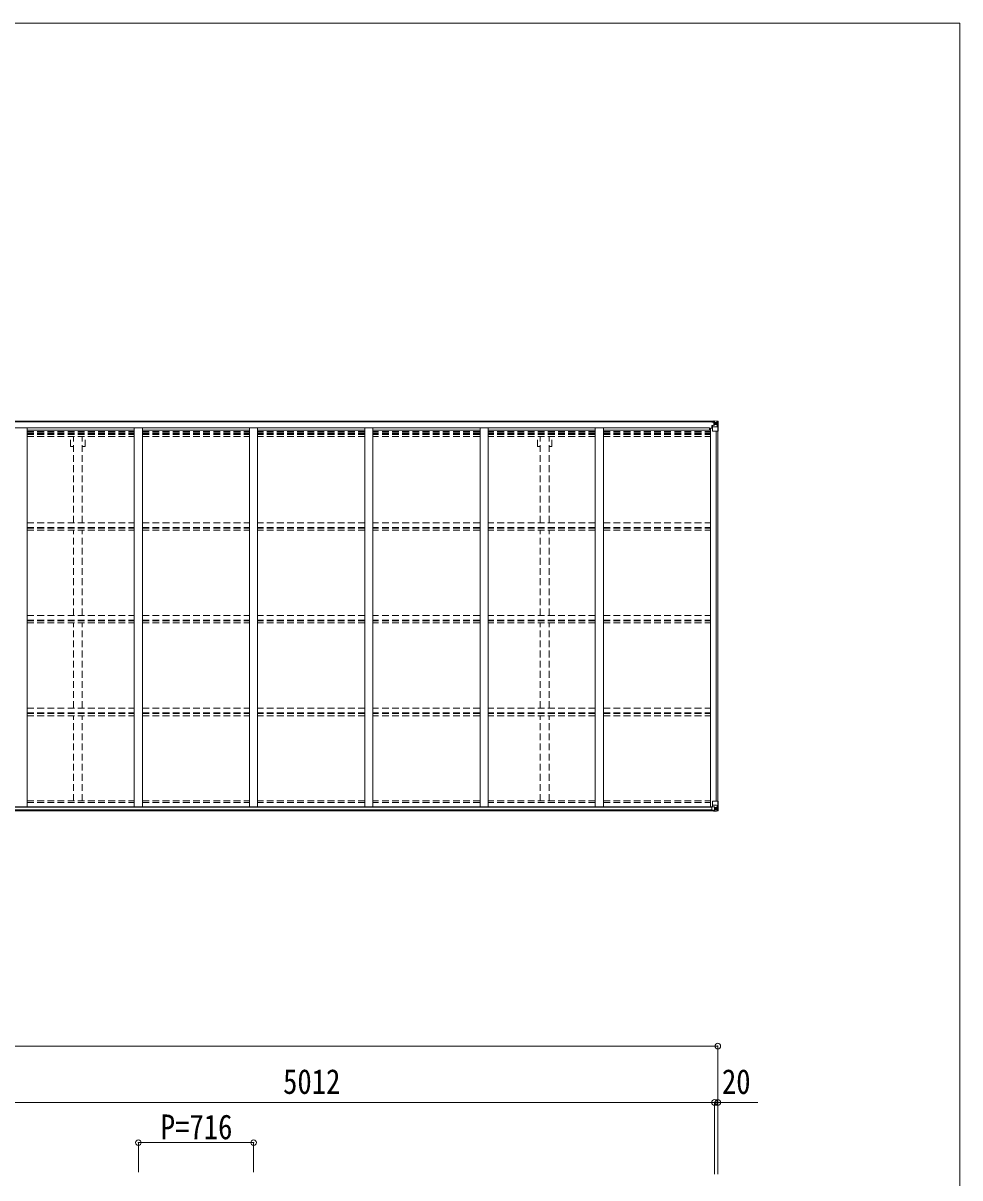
# Model space of a CAD drawing. Units: millimetres at full size, sheet at 1:35. Extents: x -9837 to 9837, y -6790 to 6790.
# Drawn here: x 3523 to 9343, y -388 to 6790 of the extents above; entities that cross this region are included whole.
import ezdxf
from ezdxf.enums import TextEntityAlignment as Align

# ---------------------------------------------------------------- set-up
doc = ezdxf.new("R2010")
doc.units = ezdxf.units.MM
doc.header["$LTSCALE"] = 35
doc.header["$PDMODE"] = 32
doc.header["$PDSIZE"] = 35
doc.linetypes.add('DASHED1', pattern=[1.8, 1.2, -0.6])
for name, color, linetype, lineweight in [('0-3_ELV2', 4, 'Continuous', 9), ('0-4_TABLE1', 6, 'Continuous', 9), ('0-6_OTH_LINE', 6, 'Continuous', 9), ('F-0_240', 7, 'Continuous', 9)]:
    doc.layers.add(name, color=color, linetype=linetype, lineweight=lineweight)
doc.styles.add('ＭＳ ゴシック', font='')
doc.styles.get('ＭＳ ゴシック').set_extended_font_data('MS Gothic')

msp = doc.modelspace()

# ---------------------------------------------------------------- linework, layer by layer
at = {"layer": '0-3_ELV2'}
for p, q in [((2813.04, 4314.69), (7817.04, 4314.69)), ((2813.04, 4312.54), (7817.04, 4312.54)), ((2839.04, 4274.4), (7786.04, 4274.4)), ((3547.54, 4274.39), (3547.54, 1918.59)), ((3547.54, 4258.89), (4213.54, 4258.89)), ((4213.54, 4274.39), (4213.54, 1918.59)), ((4263.54, 4274.39), (4263.54, 1918.59)), ((4263.54, 4258.89), (4929.54, 4258.89)), ((4929.54, 4274.39), (4929.54, 1918.59)), ((4979.54, 4274.39), (4979.54, 1918.59)), ((5645.54, 4258.89), (4979.54, 4258.89)), ((5645.54, 4274.39), (5645.54, 1918.59)), ((5695.54, 4274.39), (5695.54, 1918.59)), ((6361.54, 4258.89), (5695.54, 4258.89)), ((6361.54, 4274.39), (6361.54, 1918.59)), ((6411.54, 4274.39), (6411.54, 1918.59)), ((7077.54, 4258.89), (6411.54, 4258.89)), ((7077.54, 4274.39), (7077.54, 1918.59)), ((7127.54, 4274.39), (7127.54, 1918.59)), ((7127.54, 4258.89), (7793.54, 4258.89)), ((7786.04, 4258.89), (7786.04, 4274.4)), ((7793.54, 4272.57), (7793.54, 1918.59)), ((7793.54, 4272.57), (7806.54, 4272.57)), ((7828.84, 4253.92), (7828.84, 1954.61)), ((7838.54, 4253.92), (7838.54, 1954.61)), ((2813.04, 1892.82), (7812.04, 1892.82)), ((2823.04, 1918.59), (7813.8, 1918.59)), ((2823.04, 1916.33), (7802.04, 1916.33)), ((2823.04, 1900.71), (7802.04, 1900.71))]:
    msp.add_line(p, q, dxfattribs=at)
at = {"layer": '0-3_ELV2', "linetype": 'DASHED1'}
for p, q in [((3547.54, 4250.49), (4213.54, 4250.49)), ((3547.54, 4242.29), (4213.54, 4242.29)), ((3547.54, 4238.37), (4213.54, 4238.37)), ((4263.54, 4250.49), (4929.54, 4250.49)), ((4263.54, 4242.29), (4929.54, 4242.29)), ((4263.54, 4238.37), (4929.54, 4238.37)), ((5645.54, 4250.49), (4979.54, 4250.49)), ((5645.54, 4242.29), (4979.54, 4242.29)), ((5645.54, 4238.37), (4979.54, 4238.37)), ((6361.54, 4250.49), (5695.54, 4250.49)), ((6361.54, 4242.29), (5695.54, 4242.29)), ((6361.54, 4238.37), (5695.54, 4238.37)), ((7077.54, 4250.49), (6411.54, 4250.49)), ((7077.54, 4242.29), (6411.54, 4242.29)), ((7077.54, 4238.37), (6411.54, 4238.37)), ((7127.54, 4250.49), (7793.54, 4250.49)), ((7127.54, 4242.29), (7793.54, 4242.29)), ((7127.54, 4238.37), (7793.54, 4238.37)), ((3547.54, 4233.29), (4213.54, 4233.29)), ((3547.54, 4220.28), (4213.54, 4220.28)), ((3817.34, 4158.69), (3817.34, 4220.28)), ((3835.04, 3684.54), (3835.04, 4220.28)), ((3890.04, 3684.54), (3890.04, 4220.28)), ((3907.74, 4158.69), (3907.74, 4220.28)), ((4263.54, 4233.29), (4929.54, 4233.29)), ((4263.54, 4220.28), (4929.54, 4220.28)), ((5645.54, 4233.29), (4979.54, 4233.29)), ((5645.54, 4220.28), (4979.54, 4220.28)), ((6361.54, 4233.29), (5695.54, 4233.29)), ((6361.54, 4220.28), (5695.54, 4220.28)), ((7077.54, 4233.29), (6411.54, 4233.29)), ((7077.54, 4220.28), (6411.54, 4220.28)), ((6717.34, 4158.69), (6717.34, 4220.28)), ((6735.04, 3684.54), (6735.04, 4220.28)), ((6790.04, 3684.54), (6790.04, 4220.28)), ((6807.74, 4158.69), (6807.74, 4220.28)), ((7127.54, 4233.29), (7793.54, 4233.29)), ((7127.54, 4220.28), (7793.54, 4220.28)), ((3817.34, 4158.69), (3835.04, 4158.69)), ((3890.04, 4158.69), (3907.74, 4158.69)), ((6717.34, 4158.69), (6735.04, 4158.69)), ((6790.04, 4158.69), (6807.74, 4158.69)), ((3547.54, 3684.54), (4213.51, 3684.54)), ((4263.54, 3684.54), (4929.51, 3684.54)), ((5645.54, 3684.54), (4979.54, 3684.54)), ((6361.54, 3684.54), (5695.54, 3684.54)), ((7077.51, 3684.54), (6411.54, 3684.54)), ((7127.54, 3684.54), (7793.51, 3684.54)), ((3547.54, 3654.81), (4213.51, 3654.81)), ((3547.54, 3650.26), (4213.51, 3650.26)), ((3547.54, 3637.25), (4213.51, 3637.25)), ((3835.04, 3108.34), (3835.04, 3637.25)), ((3890.04, 3108.34), (3890.04, 3637.25)), ((4263.54, 3654.81), (4929.51, 3654.81)), ((4263.54, 3650.26), (4929.51, 3650.26)), ((4263.54, 3637.25), (4929.51, 3637.25)), ((5645.54, 3654.81), (4979.54, 3654.81)), ((5645.54, 3650.26), (4979.54, 3650.26)), ((5645.54, 3637.25), (4979.54, 3637.25)), ((6361.54, 3654.81), (5695.54, 3654.81)), ((6361.54, 3650.26), (5695.54, 3650.26)), ((6361.54, 3637.25), (5695.54, 3637.25)), ((7077.51, 3654.81), (6411.54, 3654.81)), ((7077.51, 3650.26), (6411.54, 3650.26)), ((7077.51, 3637.25), (6411.54, 3637.25)), ((6735.04, 3108.34), (6735.04, 3637.25)), ((6790.04, 3108.34), (6790.04, 3637.25)), ((7127.54, 3654.81), (7793.51, 3654.81)), ((7127.54, 3650.26), (7793.51, 3650.26)), ((7127.54, 3637.25), (7793.51, 3637.25)), ((3547.54, 3108.46), (4213.51, 3108.46)), ((4263.54, 3108.46), (4929.51, 3108.46)), ((5645.54, 3108.46), (4979.54, 3108.46)), ((6361.54, 3108.46), (5695.54, 3108.46)), ((7077.51, 3108.46), (6411.54, 3108.46)), ((7127.54, 3108.46), (7793.51, 3108.46)), ((3547.54, 3078.73), (4213.51, 3078.73)), ((3547.54, 3074.18), (4213.51, 3074.18)), ((3547.54, 3061.17), (4213.51, 3061.17)), ((3835.04, 2532.26), (3835.04, 3059.98)), ((3890.04, 2532.26), (3890.04, 3059.98)), ((4263.54, 3078.73), (4929.51, 3078.73)), ((4263.54, 3074.18), (4929.51, 3074.18)), ((4263.54, 3061.17), (4929.51, 3061.17)), ((5645.54, 3078.73), (4979.54, 3078.73)), ((5645.54, 3074.18), (4979.54, 3074.18)), ((5645.54, 3061.17), (4979.54, 3061.17)), ((6361.54, 3078.73), (5695.54, 3078.73)), ((6361.54, 3074.18), (5695.54, 3074.18)), ((6361.54, 3061.17), (5695.54, 3061.17)), ((7077.51, 3078.73), (6411.54, 3078.73)), ((7077.51, 3074.18), (6411.54, 3074.18)), ((7077.51, 3061.17), (6411.54, 3061.17)), ((6735.04, 2532.26), (6735.04, 3059.98)), ((6790.04, 2532.26), (6790.04, 3059.98)), ((7127.54, 3078.73), (7793.51, 3078.73)), ((7127.54, 3074.18), (7793.51, 3074.18)), ((7127.54, 3061.17), (7793.51, 3061.17)), ((3547.54, 2532.39), (4213.51, 2532.39)), ((4263.54, 2532.39), (4929.51, 2532.39)), ((5645.54, 2532.39), (4979.54, 2532.39)), ((6361.54, 2532.39), (5695.54, 2532.39)), ((7077.51, 2532.39), (6411.54, 2532.39)), ((7127.54, 2532.39), (7793.51, 2532.39)), ((3547.54, 2502.65), (4213.51, 2502.65)), ((3547.54, 2498.1), (4213.51, 2498.1)), ((3547.54, 2485.09), (4213.51, 2485.09)), ((3835.04, 1954.76), (3835.04, 2483.9)), ((3890.04, 1954.76), (3890.04, 2483.9)), ((4263.54, 2502.65), (4929.51, 2502.65)), ((4263.54, 2498.1), (4929.51, 2498.1)), ((4263.54, 2485.09), (4929.51, 2485.09)), ((5645.54, 2502.65), (4979.54, 2502.65)), ((5645.54, 2498.1), (4979.54, 2498.1)), ((5645.54, 2485.09), (4979.54, 2485.09)), ((6361.54, 2502.65), (5695.54, 2502.65)), ((6361.54, 2498.1), (5695.54, 2498.1)), ((6361.54, 2485.09), (5695.54, 2485.09)), ((7077.51, 2502.65), (6411.54, 2502.65)), ((7077.51, 2498.1), (6411.54, 2498.1)), ((7077.51, 2485.09), (6411.54, 2485.09)), ((6735.04, 1954.76), (6735.04, 2483.9)), ((6790.04, 1954.76), (6790.04, 2483.9)), ((7127.54, 2502.65), (7793.51, 2502.65)), ((7127.54, 2498.1), (7793.51, 2498.1)), ((7127.54, 2485.09), (7793.51, 2485.09)), ((3547.54, 1954.76), (4213.54, 1954.76)), ((3547.54, 1946.42), (4213.54, 1946.42)), ((4263.54, 1954.76), (4929.54, 1954.76)), ((4263.54, 1946.42), (4929.54, 1946.42)), ((5645.54, 1954.76), (4979.54, 1954.76)), ((5645.54, 1946.42), (4979.54, 1946.42)), ((6361.54, 1954.76), (5695.54, 1954.76)), ((6361.54, 1946.42), (5695.54, 1946.42)), ((7077.54, 1954.76), (6411.54, 1954.76)), ((7077.54, 1946.42), (6411.54, 1946.42)), ((7127.54, 1954.76), (7793.54, 1954.76)), ((7127.54, 1946.42), (7793.54, 1946.42))]:
    msp.add_line(p, q, dxfattribs=at)
at = {"layer": '0-4_TABLE1'}
for p, q in [((7800.54, 4309.94), (7800.54, 4312.54)), ((7806.54, 4311.62), (7800.54, 4311.62)), ((7801.54, 4312.54), (7801.54, 4311.62)), ((7801.54, 4309.89), (7816.54, 4309.76)), ((7806.74, 4315.12), (7805.05, 4314.69)), ((7816.54, 4309.92), (7806.54, 4310.01)), ((7806.74, 4315.12), (7807.04, 4315.12)), ((7807.04, 4315.12), (7807.04, 4314.69)), ((7808.54, 4310.85), (7808.54, 4312.54)), ((7808.54, 4311.88), (7816.54, 4311.88)), ((7808.54, 4311.85), (7816.54, 4311.85)), ((7808.54, 4310.85), (7817.04, 4310.85)), ((7812.04, 4314.69), (7812.04, 4317.32)), ((7812.04, 4317.32), (7839.6, 4315.63)), ((7818.54, 4316.03), (7812.04, 4316.43)), ((7812.04, 4315.51), (7817.04, 4315.42)), ((7813.04, 4289.82), (7813.04, 4309.78)), ((7816.93, 4309.55), (7813.04, 4309.55)), ((7816.54, 4311.88), (7816.54, 4309.92)), ((7816.54, 4309.76), (7816.54, 4309.92)), ((7817.04, 4311.21), (7818.54, 4311.21)), ((7817.04, 4307.68), (7830.54, 4307.68)), ((7818.54, 4290.82), (7818.54, 4316.92)), ((7818.54, 4316.8), (7830.54, 4316.02)), ((7832.87, 4307.62), (7830.54, 4307.68)), ((7830.63, 4316.01), (7838.55, 4315.54)), ((7832.87, 4294.15), (7832.87, 4307.62)), ((7833.73, 4311.13), (7836.46, 4314.8)), ((7837.69, 4314.57), (7837.7, 4314.5)), ((7837.7, 4253.92), (7837.7, 4314.5)), ((7839.6, 4315.59), (7839.6, 4315.62)), ((7840.54, 4314.63), (7840.54, 4253.92)), ((7807.09, 4288.83), (7802.04, 4288.79)), ((7802.04, 4272.57), (7802.04, 4288.79)), ((7802.04, 4287.07), (7806.54, 4287.04)), ((7802.04, 4276.92), (7806.54, 4276.92)), ((7803.04, 4288.8), (7803.04, 4287.06)), ((7806.54, 4254.92), (7806.54, 4288.02)), ((7830.54, 4280.59), (7806.54, 4280.59)), ((7817.71, 4290.56), (7807.36, 4288.91)), ((7807.36, 4288.28), (7817.71, 4289.93)), ((7807.36, 4288.91), (7807.36, 4288.28)), ((7840.54, 4253.92), (7807.54, 4253.92)), ((7813.04, 4305.92), (7817.04, 4305.92)), ((7813.04, 4297.72), (7817.04, 4297.72)), ((7817.04, 4294.12), (7830.54, 4294.12)), ((7817.71, 4289.93), (7817.71, 4290.56)), ((7825.06, 4300.48), (7825.06, 4299.52)), ((7830.54, 4294.12), (7832.87, 4294.15)), ((7830.54, 4294.12), (7830.54, 4294.12)), ((7837.15, 4280.8), (7830.54, 4280.59)), ((7837.15, 4280.8), (7833.01, 4292.89)), ((7806.54, 1953.61), (7806.54, 1920.51)), ((7840.54, 1954.61), (7807.54, 1954.61)), ((7837.7, 1954.61), (7837.7, 1894.03)), ((7840.54, 1893.9), (7840.54, 1954.61)), ((7802.04, 1917.46), (7802.04, 1897.3)), ((7812.04, 1918.4), (7803.04, 1918.37)), ((7803.04, 1896.59), (7812.04, 1896.53)), ((7830.54, 1927.94), (7806.54, 1927.94)), ((7807.36, 1920.26), (7817.71, 1918.6)), ((7807.36, 1919.62), (7807.36, 1920.26)), ((7815.02, 1918.4), (7807.36, 1919.62)), ((7818.54, 1918.4), (7812.04, 1918.4)), ((7812.04, 1891.21), (7812.04, 1897.16)), ((7817.71, 1918.6), (7817.71, 1918.4)), ((7818.54, 1918.4), (7818.54, 1891.61)), ((7818.54, 1914.41), (7830.54, 1914.41)), ((7830.54, 1900.85), (7818.54, 1900.85)), ((7818.54, 1891.73), (7830.54, 1892.51)), ((7826.02, 1908.05), (7826.02, 1909.01)), ((7837.15, 1927.73), (7830.54, 1927.94)), ((7830.54, 1914.41), (7830.54, 1914.41)), ((7830.54, 1914.41), (7832.87, 1914.38)), ((7832.87, 1900.91), (7830.54, 1900.85)), ((7830.63, 1892.52), (7838.55, 1892.99)), ((7832.87, 1914.38), (7832.87, 1900.91)), ((7837.15, 1927.73), (7833.01, 1915.65)), ((7833.73, 1897.4), (7836.46, 1893.73)), ((7837.69, 1893.96), (7837.7, 1894.03)), ((7839.6, 1892.94), (7839.6, 1892.9))]:
    msp.add_line(p, q, dxfattribs=at)
for points in [[(7806.54, 4311.62), (7806.54, 4310), (7800.54, 4310.05)], [(7812.04, 4315.92), (7817.04, 4315.92), (7817.04, 4290.46)], [(7824.1, 4302.4), (7823.14, 4302.4), (7823.14, 4301.44), (7824.1, 4301.44)], [(7826.02, 4303.36), (7826.02, 4304.32), (7825.06, 4304.32), (7825.06, 4303.36)], [(7825.06, 4299.52), (7826.02, 4299.52), (7826.02, 4300.48)], [(7826.98, 4301.44), (7827.94, 4301.44), (7827.94, 4302.4), (7826.98, 4302.4)], [(7802.04, 1897.3), (7802.05, 1897.19), (7812.04, 1897.16)], [(7839.6, 1892.9), (7830.54, 1892.35), (7812.04, 1891.21)], [(7824.1, 1907.09), (7823.14, 1907.09), (7823.14, 1906.13), (7824.1, 1906.13)], [(7826.02, 1909.01), (7825.06, 1909.01), (7825.06, 1908.05)], [(7825.06, 1905.17), (7825.06, 1904.21), (7826.02, 1904.21), (7826.02, 1905.17)], [(7826.98, 1906.13), (7827.94, 1906.13), (7827.94, 1907.09), (7826.98, 1907.09)]]:
    msp.add_lwpolyline(points, dxfattribs=at)
for centre in [(7825.54, 4301.92), (7825.54, 1906.61)]:
    msp.add_circle(centre, 5.3, dxfattribs=at)
for centre, radius, start, end in [((7801.4, 4317.58), 7.69, 263.56574, 271.03001), ((7816.54, 4312.38), 0.5, 270.00309, 0.00198), ((7816.54, 4312.35), 0.5, 269.99891, 359.99891), ((7816.54, 4309.42), 0.5, 359.95536, 89.47105), ((7816.53, 4309.25), 0.513, 358.95293, 88.11972), ((7836.41, 4314.63), 1.28, 357.54105, 48.82169), ((7838.38, 4328.24), 12.7, 264.89689, 270.75534), ((7839.54, 4314.63), 0.999, 0.04917, 86.5576), ((7839.54, 4314.63), 1, 359.99921, 86.49983), ((7839.54, 4314.59), 0.999, 0.04917, 86.5576), ((7807.47, 4287.98), 0.937, 96.73234, 177.67791), ((7807.47, 4287.34), 0.937, 96.73234, 177.67791), ((7807.54, 4254.92), 1, 180, 270), ((7817.6, 4291.49), 0.937, 276.73234, 357.67791), ((7817.6, 4290.86), 0.937, 276.73234, 357.67791), ((7824.1, 4303.36), 0.96, 270, 0), ((7824.1, 4300.48), 0.96, 0, 90), ((7826.98, 4303.36), 0.96, 180, 270), ((7826.98, 4300.48), 0.96, 90, 180), ((7807.54, 1953.61), 1, 90, 180), ((7807.47, 1921.19), 0.937, 182.32209, 263.26766), ((7807.47, 1920.55), 0.937, 182.32209, 263.26766), ((7817.6, 1917.67), 0.937, 50.93398, 83.26766), ((7824.1, 1908.05), 0.96, 270, 0), ((7824.1, 1905.17), 0.96, 0, 90), ((7826.98, 1908.05), 0.96, 180, 270), ((7826.98, 1905.17), 0.96, 90, 180), ((7836.41, 1893.9), 1.28, 311.17831, 2.45895), ((7838.38, 1880.29), 12.7, 89.24466, 95.10311), ((7839.54, 1893.94), 0.999, 273.4424, 359.95083), ((7839.54, 1893.9), 0.999, 273.4424, 359.95083), ((7839.54, 1893.9), 1, 273.50017, 0.00079)]:
    msp.add_arc(centre, radius, start, end, dxfattribs=at)
for centre, major_axis, ratio, start_param, end_param in [((7912.29, 4307.68), (-81.75, 0), 0.061163, 6.2824128, 6.2831853), ((7835.74, 4307.54), (-0.03, 5), 0.573921, 0.7672717, 1.551125), ((7837.41, 4312.61), (0.02, 3), 0.466854, 0.125683, 0.7596956), ((7837.6, 4315.71), (-2, 0.12), 0.060933, 2.0712557, 3.1453404), ((7638.6, 4327.94), (-201, 12.36), 0.060933, 3.1453404, 3.145839), ((7834.28, 4294.17), (0, 3), 0.468246, 1.5772882, 2.0127935), ((7836.43, 4283.15), (-0.85, 2.32), 0.403757, 3.0087805, 3.9744392), ((7803.04, 1917.46), (-1, -0.021), 0.906239, 4.6936843, 6.2644806), ((7803.04, 1897.29), (-1, 0.012), 0.707053, 0.1587743, 1.5795216), ((7912.29, 1900.85), (-81.75, 0), 0.061163, 0, 0.0007725), ((7835.74, 1900.99), (-0.03, -5), 0.573921, 4.7320603, 5.5159136), ((7834.28, 1914.36), (0, -3), 0.468246, 4.2703918, 4.7058971), ((7837.41, 1895.92), (0.02, -3), 0.466854, 5.5234897, 6.1575023), ((7836.43, 1925.38), (-0.85, -2.32), 0.403757, 2.3087461, 3.2744049), ((7837.6, 1892.82), (-2, -0.12), 0.060933, 3.1378449, 4.2119296), ((7638.6, 1880.59), (-201, -12.36), 0.060933, 3.1373463, 3.1378449)]:
    msp.add_ellipse(centre, major_axis=major_axis, ratio=ratio, start_param=start_param, end_param=end_param, dxfattribs=at)
at = {"layer": '0-6_OTH_LINE'}
for p, q in [((-2225.46, 431.05), (7838.54, 431.05)), ((7838.54, 431.05), (7838.54, -361.6)), ((2806.54, 81.05), (7818.54, 81.05)), ((7818.54, 81.05), (7818.54, -364.36)), ((7818.54, 81.05), (7838.54, 81.05)), ((7838.54, 81.05), (7838.54, -364.36)), ((4238.54, -168.95), (4238.54, -351.41)), ((4238.54, -168.95), (4954.54, -168.95)), ((4954.54, -168.95), (4954.54, -351.41))]:
    msp.add_line(p, q, dxfattribs=at)
at = {"layer": '0-6_OTH_LINE', "lineweight": 18}
msp.add_line((8087.37, 81.05), (7838.54, 81.05), dxfattribs=at)
at = {"layer": '0-6_OTH_LINE'}
for p in [(7838.54, 431.05), (7818.54, 81.05), (7838.54, 81.05), (4238.54, -168.95), (4954.54, -168.95)]:
    msp.add_point(p, dxfattribs=at)
at = {"layer": 'F-0_240', "color": 5}
for p, q in [((-9837.4, 6790), (9342.6, 6790)), ((9342.6, 6790), (9342.6, -6790))]:
    msp.add_line(p, q, dxfattribs=at)

# ---------------------------------------------------------------- texts
at = {"layer": '0-6_OTH_LINE', "color": 7, "style": 'ＭＳ ゴシック', "width": 0.85}
for s, p in [('5012', (5137.54, 88.05)), ('20', (7864.12, 87.62)), ('P=716', (4377.79, -193.95))]:
    msp.add_text(s, height=154, dxfattribs=at).set_placement(p, align=Align.BOTTOM_LEFT)

doc.saveas('drawing.dxf')
